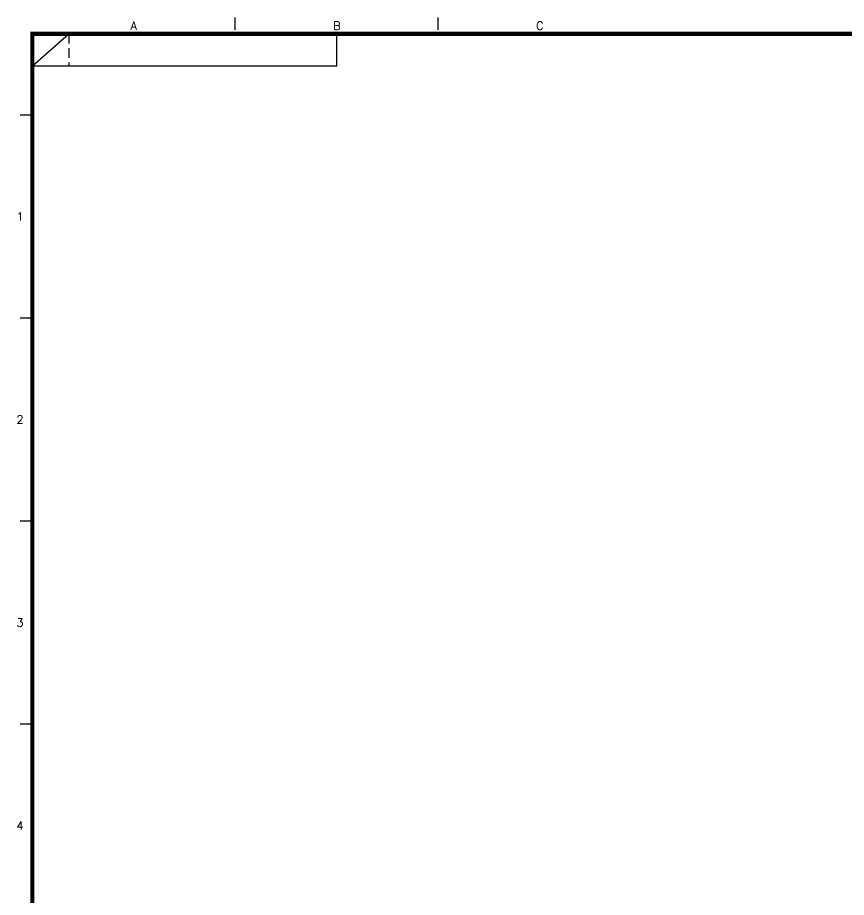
# Model space of a CAD drawing. Header units: millimetres. Extents: x 509 to 5579, y -1329 to 587.
# Drawn here: x 1954.1 to 2158.1, y -988.3 to -771.6 of the extents above; entities that cross this region are included whole.
import ezdxf
from ezdxf.enums import TextEntityAlignment as Align

# ---------------------------------------------------------------- set-up
doc = ezdxf.new("R2010")
doc.units = ezdxf.units.MM
doc.linetypes.add('HIDDEN', pattern=[3.525, 2.35, -1.175])
doc.layers.get('0').update_dxf_attribs({"linetype": 'CONTINUOUS'})
doc.styles.add('SIM', font='simplex')

msp = doc.modelspace()

# ---------------------------------------------------------------- linework, layer by layer
for p, q in [((2007.652, -774.602), (2007.652, -771.602)), ((2057.652, -774.602), (2057.652, -771.602)), ((1957.652, -783.602), (1966.652, -775.602)), ((2032.652, -783.602), (2032.652, -775.602)), ((2032.652, -783.602), (1957.652, -783.602)), ((1957.652, -795.602), (1954.652, -795.602)), ((1957.652, -845.602), (1954.652, -845.602)), ((1957.652, -895.602), (1954.652, -895.602)), ((1957.652, -945.602), (1954.652, -945.602))]:
    msp.add_line(p, q)
at = {"linetype": 'HIDDEN'}
msp.add_line((1966.652, -775.602), (1966.652, -783.602), dxfattribs=at)
at = {"const_width": 1}
msp.add_lwpolyline([(2757.652, -775.602), (1957.652, -775.602), (1957.652, -1325.602), (2757.652, -1325.602)], close=True, dxfattribs=at)

# ---------------------------------------------------------------- texts
at = {"style": 'SIM'}
for s, p in [('A', (1982.652, -774.602)), ('B', (2032.652, -774.602)), ('C', (2082.652, -774.602))]:
    msp.add_text(s, height=2, dxfattribs=at).set_placement(p, align=Align.CENTER)
for s, p in [('1', (1954.652, -820.602)), ('2', (1954.652, -870.602)), ('3', (1954.652, -920.602)), ('4', (1954.652, -970.602))]:
    msp.add_text(s, height=2, dxfattribs=at).set_placement(p, align=Align.MIDDLE)

doc.saveas('drawing.dxf')
